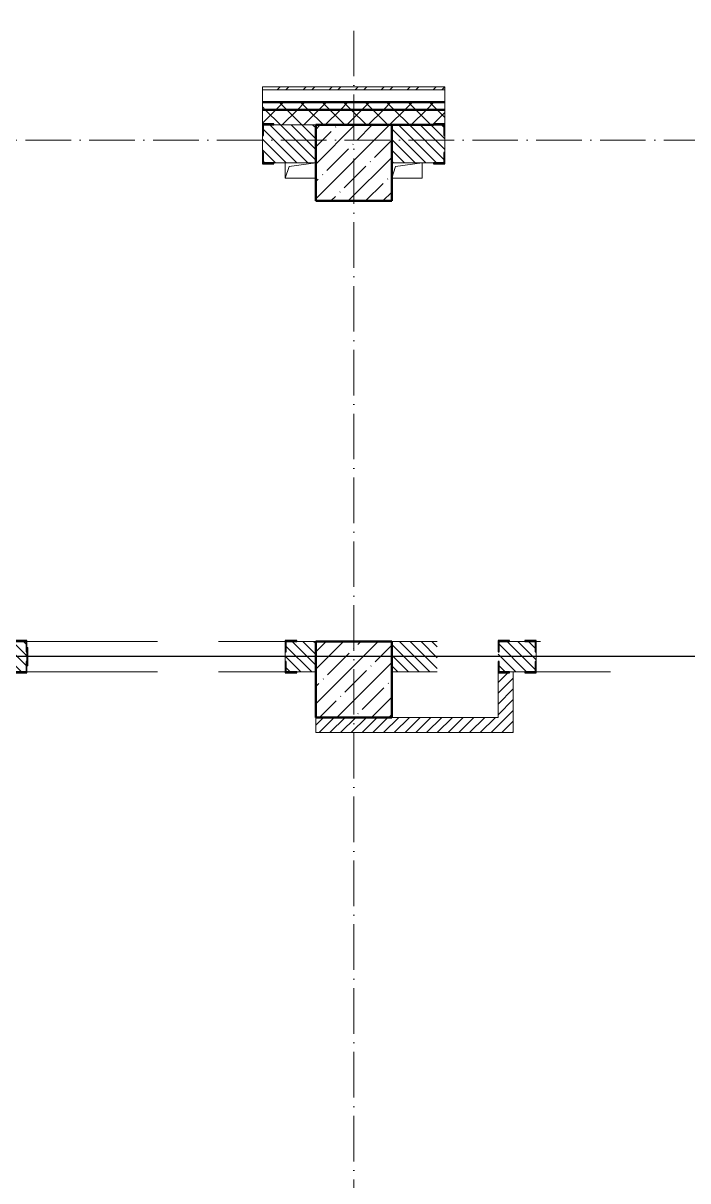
# Model space of a CAD drawing. Header units: millimetres. Extents: x -135211 to 49383, y -8033 to 228499.
# Drawn here: x -87517 to -83144, y 130463 to 138083 of the extents above; entities that cross this region are included whole.
import ezdxf

# ---------------------------------------------------------------- set-up
doc = ezdxf.new("R2010")
doc.units = ezdxf.units.MM
doc.linetypes.add('50_200_ШТРИХ_1Т_ш5_п1_п1_', pattern=[700, 500, -100, 0, -100])
for name, color, linetype, lineweight in [('A-GENM-____-MCUT', 7, 'Continuous', 25), ('A-GENM-____-OTLN', 7, 'Continuous', 9), ('A-GENM-____-OTLN-1', 7, 'Continuous', 25), ('A-WALL-____-MCUT-2', 7, 'Continuous', 50), ('A-WALL-____-MCUT-3', 7, 'Continuous', 9), ('A-WALL-____-PATT-1', 7, 'Continuous', 9), ('A-WALL-FNSH-MCUT-1', 7, 'Continuous', 9), ('I-WALL-____-OTLN', 7, 'Continuous', 9), ('S-COLS-____-MCUT', 7, 'Continuous', 50), ('S-COLS-____-OTLN', 7, 'Continuous', 9), ('S-GRID-____-OTLN-1', 7, '50_200_ШТРИХ_1Т_ш5_п1_п1_', 9)]:
    doc.layers.add(name, color=color, linetype=linetype, lineweight=lineweight)
pattern_1 = [(45, (-129942.25, 127932.03), (-70.71068, 70.71068), []), (135, (-129942.25, 127932.03), (-70.71068, -70.71068), [])]
pattern_2 = [(135, (-129942.255, 127932.027), (-35.35534, -35.35534), [])]
pattern_3 = [(45, (-129942.255, 127932.027), (-35.35534, 35.35534), [])]

# ---------------------------------------------------------------- blocks, each defined once
blk = doc.blocks.new('BSC_Колонна _Прямоугольная - 500х500-V109-АР1_План отверстий 3 этажа в осях 1-64_А-ГГ')
at = {"layer": 'S-COLS-____-OTLN'}
h = blk.add_hatch(dxfattribs=at)
h.set_pattern_fill('FP_132', color=256, style=0, pattern_type=2)
h.set_pattern_definition([(45, (-44600, -5831.04), (-114.04925, 114.04925), []), (45, (-44485.95, -5831.04), (-114.04925, 114.04925), [201.613, -40.323, 3.353, -36.97])])
h.paths.add_polyline_path([(-250, -250), (250, -250), (250, 250), (-250, 250)], flags=0)
at = {"layer": 'S-COLS-____-MCUT'}
for p, q in [((250, 250), (-250, 250)), ((-250, 250), (-250, -250)), ((250, -250), (250, 250)), ((-250, -250), (250, -250))]:
    blk.add_line(p, q, dxfattribs=at)
blk = doc.blocks.new('Фахверк_СКБ_Уголок - 250_2700-27497298-АР1_План отверстий 3 этажа в осях 1-64_А-ГГ')
at = {"layer": 'A-GENM-____-MCUT'}
for p, q in [((200, 181), (125, 181)), ((125, 181), (125, 106)), ((131, 106), (131, 175)), ((131, 175), (200, 175)), ((200, 175), (200, 181)), ((125, 106), (131, 106)), ((131, -6), (125, -6)), ((125, -6), (125, -81)), ((131, -75), (131, -6)), ((200, -75), (131, -75)), ((200, -81), (200, -75)), ((125, -81), (200, -81))]:
    blk.add_line(p, q, dxfattribs=at)
blk = doc.blocks.new('Фахверк_СКБ_Уголок - 200_3960_зеркало-28268689-АР1_План отверстий 3 этажа в осях 1-64_А-ГГ')
at = {"layer": 'A-GENM-____-MCUT'}
for p, q in [((200, 156), (125, 156)), ((125, 156), (125, 81)), ((200, 150), (200, 156)), ((125, 81), (131, 81)), ((131, 81), (131, 150)), ((131, 150), (200, 150)), ((131, 19), (125, 19)), ((125, 19), (125, -56)), ((131, -50), (131, 19)), ((125, -56), (200, -56)), ((200, -50), (131, -50)), ((200, -56), (200, -50))]:
    blk.add_line(p, q, dxfattribs=at)
blk = doc.blocks.new('154_Стойка_СКБ_Уголок - СМ-2480_200-28346303-АР1_План отверстий 3 этажа в осях 1-64_А-ГГ')
at = {"layer": 'A-GENM-____-MCUT'}
for p, q in [((125, 156), (125, 81)), ((200, 156), (125, 156)), ((200, 150), (200, 156)), ((125, 81), (131, 81)), ((131, 81), (131, 150)), ((131, 150), (200, 150)), ((131, 19), (125, 19)), ((125, 19), (125, -56)), ((131, -50), (131, 19)), ((125, -56), (200, -56)), ((200, -50), (131, -50)), ((200, -56), (200, -50))]:
    blk.add_line(p, q, dxfattribs=at)
blk = doc.blocks.new('Стойка_Влож_Полоса боковая - Полоса-28213942-АР1_План отверстий 3 этажа в осях 1-64_А-ГГ')
at = {"layer": 'A-GENM-____-OTLN'}
for p, q in [((-5, 60), (0, 60)), ((-5, -60), (-5, 60)), ((0, 31), (0, -31)), ((0, -60), (-5, -60))]:
    blk.add_line(p, q, dxfattribs=at)
blk = doc.blocks.new('Фахверк_СКБ_Уголок - 200_3960-28268576-АР1_План отверстий 3 этажа в осях 1-64_А-ГГ')
at = {"layer": 'A-GENM-____-MCUT'}
for p, q in [((200, 156), (125, 156)), ((125, 156), (125, 81)), ((200, 150), (200, 156)), ((125, 81), (131, 81)), ((131, 81), (131, 150)), ((131, 150), (200, 150)), ((131, 19), (125, 19)), ((125, 19), (125, -56)), ((131, -50), (131, 19)), ((125, -56), (200, -56)), ((200, -50), (131, -50)), ((200, -56), (200, -50))]:
    blk.add_line(p, q, dxfattribs=at)
blk = doc.blocks.new('AR_Отверстие прямоугольное _в плите_ - AR_Отверстие прямоугольное _в плите_-V180-АР1_План отверстий 3 этажа в осях 1-64_А-ГГ')
at = {"layer": 'A-GENM-____-OTLN'}
for p, q in [((-100, 50), (-100, -50)), ((-100, -50), (-75, 25)), ((-75, 25), (100, 50)), ((-100, -50), (100, -50))]:
    blk.add_line(p, q, dxfattribs=at)
blk = doc.blocks.new('AR_Отверстие прямоугольное _в плите_ - AR_Отверстие прямоугольное _в плите_-V181-АР1_План отверстий 3 этажа в осях 1-64_А-ГГ')
at = {"layer": 'A-GENM-____-OTLN'}
for p, q in [((-100, -50), (-75, 25)), ((-75, 25), (100, 50)), ((100, -50), (100, 50)), ((-100, -50), (100, -50))]:
    blk.add_line(p, q, dxfattribs=at)

msp = doc.modelspace()

# ---------------------------------------------------------------- hatches: boundary and pattern name
at = {"layer": 'A-WALL-____-PATT-1'}
h = msp.add_hatch(dxfattribs=at)
h.set_pattern_fill('FP_3', color=256, style=0, pattern_type=2)
h.set_pattern_definition([(45, (-129942.25, 127932.03), (-85.53659, 85.53659), []), (45, (-129885.23, 127932.03), (-85.53659, 85.53659), [])])
h.paths.add_polyline_path([(-58077.3, 137643.1), (-58077.3, 137663.1), (-61942.3, 137663.1), (-61942.3, 137643.1), (-59257.4, 137643.1)], flags=0)
h.paths.add_polyline_path([(-69862.1, 137643.1), (-69742.3, 137643.1), (-69742.3, 137663.1), (-70942.3, 137663.1), (-70942.3, 137643.1)], flags=0)
h.paths.add_polyline_path([(-73397.1, 137643.1), (-72742.3, 137643.1), (-72742.3, 137663.1), (-73942.3, 137663.1), (-73942.3, 137643.1)], flags=0)
h.paths.add_polyline_path([(-75742.3, 137643.1), (-75742.3, 137663.1), (-76942.3, 137663.1), (-76942.3, 137643.1), (-76932, 137643.1)], flags=0)
h.paths.add_polyline_path([(-78742.3, 137643.1), (-78742.3, 137663.1), (-79942.3, 137663.1), (-79942.3, 137643.1)], flags=0)
h.paths.add_polyline_path([(-82942.3, 137643.1), (-81742.3, 137643.1), (-81742.3, 137663.1), (-82942.3, 137663.1)], flags=0)
h.paths.add_polyline_path([(-84742.3, 137643.1), (-84742.3, 137663.1), (-85942.3, 137663.1), (-85942.3, 137643.1), (-85769.3, 137643.1)], flags=0)
h.paths.add_polyline_path([(-88942.3, 137643.1), (-87742.3, 137643.1), (-87742.3, 137663.1), (-88942.3, 137663.1)], flags=0)
h.paths.add_polyline_path([(-90742.3, 137643.1), (-90742.3, 137663.1), (-91607.3, 137663.1), (-91607.3, 137643.1), (-91071.7, 137643.1)], flags=0)
h = msp.add_hatch(dxfattribs=at)
h.set_pattern_fill('FP_1', color=256, style=0, pattern_type=2)
h.set_pattern_definition(pattern_1)
h.paths.add_polyline_path([(-55592.3, 137513.1), (-55592.3, 137563.1), (-61942.3, 137563.1), (-61942.3, 137513.1), (-55722.4, 137513.1)], flags=0)
h.paths.add_polyline_path([(-69862.1, 137513.1), (-69742.3, 137513.1), (-69742.3, 137563.1), (-70942.3, 137563.1), (-70942.3, 137513.1)], flags=0)
h.paths.add_polyline_path([(-72742.3, 137513.1), (-72742.3, 137563.1), (-73942.3, 137563.1), (-73942.3, 137513.1), (-73397.1, 137513.1)], flags=0)
h.paths.add_polyline_path([(-75742.3, 137513.1), (-75742.3, 137563.1), (-76942.3, 137563.1), (-76942.3, 137513.1), (-76932, 137513.1)], flags=0)
h.paths.add_polyline_path([(-78742.3, 137513.1), (-78742.3, 137563.1), (-79942.3, 137563.1), (-79942.3, 137513.1)], flags=0)
h.paths.add_polyline_path([(-82942.3, 137513.1), (-81742.3, 137513.1), (-81742.3, 137563.1), (-82942.3, 137563.1)], flags=0)
h.paths.add_polyline_path([(-84742.3, 137513.1), (-84742.3, 137563.1), (-85942.3, 137563.1), (-85942.3, 137513.1), (-85769.3, 137513.1)], flags=0)
h.paths.add_polyline_path([(-87742.3, 137513.1), (-87742.3, 137563.1), (-88942.3, 137563.1), (-88942.3, 137513.1)], flags=0)
h.paths.add_polyline_path([(-91071.7, 137513.1), (-90742.3, 137513.1), (-90742.3, 137563.1), (-92142.3, 137563.1), (-92142.3, 137513.1)], flags=0)
h.paths.add_polyline_path([(-95142.3, 137513.1), (-93942.3, 137513.1), (-93942.3, 137563.1), (-95142.3, 137563.1)], flags=0)
h.paths.add_polyline_path([(-96942.3, 137513.1), (-96942.3, 137563.1), (-98142.3, 137563.1), (-98141.6, 137513.1)], flags=0)
h.paths.add_polyline_path([(-99942.3, 137513.1), (-99942.3, 137563.1), (-101142.3, 137563.1), (-101142.3, 137513.1)], flags=0)
h.paths.add_polyline_path([(-102942.3, 137513.1), (-102942.3, 137563.1), (-106112.3, 137563.1), (-106112.3, 137513.1), (-105211.4, 137513.1)], flags=0)
h = msp.add_hatch(dxfattribs=at)
h.set_pattern_fill('FP_1', color=256, style=0, pattern_type=2)
h.set_pattern_definition(pattern_1)
h.paths.add_polyline_path([(-55592.3, 137413.1), (-55592.3, 137513.1), (-61942.3, 137513.1), (-61942.3, 137419.1), (-61867.3, 137419.1), (-61867.3, 137413.1), (-55722.4, 137413.1)], flags=0)
h.paths.add_polyline_path([(-69862.1, 137413.1), (-69817.3, 137413.1), (-69817.3, 137419.1), (-69742.3, 137419.1), (-69742.3, 137513.1), (-70942.3, 137513.1), (-70942.3, 137419.1), (-70867.3, 137419.1), (-70867.3, 137413.1), (-70092.3, 137413.1)], flags=0)
h.paths.add_polyline_path([(-72817.3, 137413.1), (-72817.3, 137419.1), (-72742.3, 137419.1), (-72742.3, 137513.1), (-73942.3, 137513.1), (-73942.3, 137419.1), (-73867.3, 137419.1), (-73867.3, 137413.1), (-73397.1, 137413.1)], flags=0)
h.paths.add_polyline_path([(-75817.3, 137413.1), (-75817.3, 137419.1), (-75742.3, 137419.1), (-75742.3, 137513.1), (-76942.3, 137513.1), (-76942.3, 137419.1), (-76867.3, 137419.1), (-76867.3, 137413.1), (-76092.3, 137413.1)], flags=0)
h.paths.add_polyline_path([(-78817.3, 137413.1), (-78817.3, 137419.1), (-78742.3, 137419.1), (-78742.3, 137513.1), (-79942.3, 137513.1), (-79942.3, 137419.1), (-79867.3, 137419.1), (-79867.3, 137413.1), (-79592.3, 137413.1)], flags=0)
h.paths.add_polyline_path([(-81817.3, 137413.1), (-81817.3, 137419.1), (-81742.3, 137419.1), (-81742.3, 137513.1), (-82942.3, 137513.1), (-82942.3, 137419.1), (-82867.3, 137419.1), (-82867.3, 137413.1), (-82234.4, 137413.1)], flags=0)
h.paths.add_polyline_path([(-85867.3, 137413.1), (-84817.3, 137413.1), (-84817.3, 137419.1), (-84742.3, 137419.1), (-84742.3, 137513.1), (-85942.3, 137513.1), (-85942.3, 137419.1), (-85867.3, 137419.1)], flags=0)
h.paths.add_polyline_path([(-88592.3, 137413.1), (-87817.3, 137413.1), (-87817.3, 137419.1), (-87742.3, 137419.1), (-87742.3, 137513.1), (-88942.3, 137513.1), (-88942.3, 137419.1), (-88867.3, 137419.1), (-88867.3, 137413.1)], flags=0)
h.paths.add_polyline_path([(-91071.7, 137413.1), (-90817.3, 137413.1), (-90817.3, 137419.1), (-90742.3, 137419.1), (-90742.3, 137513.1), (-92142.3, 137513.1), (-92142.3, 137413.1), (-91092.3, 137413.1)], flags=0)
h.paths.add_polyline_path([(-94606.6, 137413.1), (-94017.3, 137413.1), (-94017.3, 137419.1), (-93942.3, 137419.1), (-93942.3, 137513.1), (-95142.3, 137513.1), (-95142.3, 137413.1), (-94642.3, 137413.1)], flags=0)
h.paths.add_polyline_path([(-97017.3, 137413.1), (-97017.3, 137419.1), (-96942.3, 137419.1), (-96942.3, 137513.1), (-98142.3, 137513.1), (-98141.6, 137419.1), (-98067.3, 137419.1), (-98067.3, 137413.1)], flags=0)
h.paths.add_polyline_path([(-100017.3, 137413.1), (-100017.3, 137419.1), (-99942.3, 137419.1), (-99942.3, 137513.1), (-101142.3, 137513.1), (-101142.3, 137413.1), (-100642.3, 137413.1)], flags=0)
h.paths.add_polyline_path([(-103017.3, 137413.1), (-103017.3, 137419.1), (-102942.3, 137419.1), (-102942.3, 137513.1), (-106112.3, 137513.1), (-106112.3, 137413.1), (-103642.3, 137413.1)], flags=0)
h = msp.add_hatch(dxfattribs=at)
h.set_pattern_fill('FP_6', color=256, style=0, pattern_type=2)
h.set_pattern_definition(pattern_2)
h.paths.add_polyline_path([(-87748.3, 137163.1), (-87748.3, 137232.1), (-87742.3, 137232.1), (-87742.3, 137344.1), (-87748.3, 137344.1), (-87748.3, 137413.1), (-88092.3, 137413.1), (-88092.3, 137163.1), (-87817.3, 137163.1)], flags=0)
h.paths.add_polyline_path([(-85769.3, 137163.1), (-85592.3, 137163.1), (-85592.3, 137413.1), (-85936.3, 137413.1), (-85936.3, 137344.1), (-85942.3, 137344.1), (-85942.3, 137232.1), (-85936.3, 137232.1), (-85936.3, 137163.1), (-85867.3, 137163.1)], flags=0)
h = msp.add_hatch(dxfattribs=at)
h.set_pattern_fill('FP_6', color=256, style=0, pattern_type=2)
h.set_pattern_definition(pattern_2)
h.paths.add_polyline_path([(-79592.3, 137163.1), (-79592.3, 137413.1), (-79936.3, 137413.1), (-79936.3, 137344.1), (-79942.3, 137344.1), (-79942.3, 137232.1), (-79936.3, 137232.1), (-79936.3, 137163.1), (-79867.3, 137163.1)], flags=0)
h.paths.add_polyline_path([(-82936.3, 137163.1), (-81748.3, 137163.1), (-81748.3, 137232.1), (-81742.3, 137232.1), (-81742.3, 137344.1), (-81748.3, 137344.1), (-81748.3, 137413.1), (-82936.3, 137413.1), (-82936.3, 137344.1), (-82942.3, 137344.1), (-82942.3, 137232.1), (-82936.3, 137232.1), (-82936.3, 137164.3)], flags=0)
h.paths.add_polyline_path([(-85092.3, 137163.1), (-84748.3, 137163.1), (-84748.3, 137232.1), (-84742.3, 137232.1), (-84742.3, 137344.1), (-84748.3, 137344.1), (-84748.3, 137413.1), (-85092.3, 137413.1), (-85092.3, 137266.4)], flags=0)
h = msp.add_hatch(dxfattribs=at)
h.set_pattern_fill('FP_6', color=256, style=0, pattern_type=2)
h.set_pattern_definition(pattern_2)
h.paths.add_polyline_path([(-85769.3, 133813.1), (-85592.3, 133813.1), (-85592.3, 134013.1), (-85786.3, 134013.1), (-85786.3, 133944.1), (-85792.3, 133944.1), (-85792.3, 133882.1), (-85786.3, 133882.1), (-85786.3, 133813.1)], flags=0)
h.paths.add_polyline_path([(-87498.3, 133813.1), (-87498.3, 133882.1), (-87492.3, 133882.1), (-87492.3, 133944.1), (-87498.3, 133944.1), (-87498.3, 134013.1), (-88092.3, 134013.1), (-88092.3, 133813.1), (-87536.8, 133813.1)], flags=0)
h = msp.add_hatch(dxfattribs=at)
h.set_pattern_fill('FP_6', color=256, style=0, pattern_type=2)
h.set_pattern_definition(pattern_2)
h.paths.add_polyline_path([(-79592.3, 133813.1), (-79592.3, 134013.1), (-82336.3, 134013.1), (-82336.3, 133944.1), (-82342.3, 133944.1), (-82342.3, 133882.1), (-82336.3, 133882.1), (-82336.3, 133813.1), (-80466.9, 133813.1)], flags=0)
h.paths.add_polyline_path([(-84148.3, 133813.1), (-84148.3, 133882.1), (-84142.3, 133882.1), (-84142.3, 133944.1), (-84148.3, 133944.1), (-84148.3, 134013.1), (-84386.3, 134013.1), (-84386.3, 133944.1), (-84392.3, 133944.1), (-84392.3, 133882.1), (-84386.3, 133882.1), (-84386.3, 133813.1), (-84217.3, 133813.1)], flags=0)
h.paths.add_polyline_path([(-85092.3, 133813.1), (-84792.3, 133813.1), (-84792.3, 134013.1), (-85092.3, 134013.1)], flags=0)
h = msp.add_hatch(dxfattribs=at)
h.set_pattern_fill('FP_5', color=256, style=0, pattern_type=2)
h.set_pattern_definition(pattern_3)
h.paths.add_polyline_path([(-84317.3, 133513.1), (-84292.3, 133513.1), (-84292.3, 133813.1), (-84317.3, 133813.1), (-84317.3, 133807.1), (-84392.3, 133807.1), (-84392.3, 133513.1), (-84386.3, 133513.1)], flags=0)
h = msp.add_hatch(dxfattribs=at)
h.set_pattern_fill('FP_5', color=256, style=0, pattern_type=2)
h.set_pattern_definition(pattern_3)
h.paths.add_polyline_path([(-85592.3, 133413.1), (-84292.3, 133413.1), (-84292.3, 133513.1), (-85592.3, 133513.1)], flags=0)
at = {"layer": 'S-COLS-____-OTLN'}
h = msp.add_hatch(dxfattribs=at)
h.set_pattern_fill('FP_38', color=256, style=0, pattern_type=2)
h.set_pattern_definition([(45, (-129942.25, 127932.03), (-114.04925, 114.04925), []), (45, (-129828.2, 127932.03), (-114.04925, 114.04925), [201.612, -40.322, 3.353, -36.97])])
h.paths.add_polyline_path([(-85592.3, 136913.1), (-85092.3, 136913.1), (-85092.3, 137413.1), (-85592.3, 137413.1), (-85592.3, 137266.4)], flags=0)

# ---------------------------------------------------------------- linework, layer by layer
at = {"color": 251, "ltscale": 0.6, "true_color": 0x636466}
msp.add_line((-39623.5, 133913.1), (-134611, 133913.1), dxfattribs=at)
at = {"layer": 'A-WALL-____-MCUT-2'}
for p, q in [((-84742.3, 137563.1), (-85942.3, 137563.1)), ((-84742.3, 137513.1), (-85942.3, 137513.1)), ((-85092.3, 137413.1), (-84817.3, 137413.1))]:
    msp.add_line(p, q, dxfattribs=at)
at = {"layer": 'A-WALL-____-MCUT-3'}
for p, q in [((-84742.3, 137643.1), (-85942.3, 137643.1)), ((-85942.3, 137643.1), (-85942.3, 137419.1)), ((-84742.3, 137419.1), (-84742.3, 137643.1)), ((-85092.3, 137413.1), (-85867.3, 137413.1)), ((-85592.3, 137163.1), (-85592.3, 137413.1)), ((-85092.3, 137413.1), (-85092.3, 137163.1)), ((-85942.3, 137344.1), (-85942.3, 137232.1)), ((-84742.3, 137232.1), (-84742.3, 137344.1)), ((-85867.3, 137163.1), (-85592.3, 137163.1)), ((-85092.3, 137163.1), (-84817.3, 137163.1)), ((-85592.3, 134013.1), (-85717.3, 134013.1)), ((-84792.3, 134013.1), (-85092.3, 134013.1)), ((-84217.3, 134013.1), (-84317.3, 134013.1)), ((-85792.3, 133944.1), (-85792.3, 133882.1)), ((-84142.3, 133882.1), (-84142.3, 133944.1)), ((-85717.3, 133813.1), (-85592.3, 133813.1)), ((-85092.3, 133813.1), (-84792.3, 133813.1)), ((-84317.3, 133813.1), (-84217.3, 133813.1))]:
    msp.add_line(p, q, dxfattribs=at)
at = {"layer": 'A-WALL-FNSH-MCUT-1'}
for p, q in [((-84742.3, 137663.1), (-85942.3, 137663.1)), ((-85942.3, 137663.1), (-85942.3, 137643.1)), ((-85942.3, 137643.1), (-85942.3, 137643.1)), ((-84742.3, 137643.1), (-84742.3, 137663.1)), ((-84392.3, 133807.1), (-84392.3, 133513.1)), ((-84292.3, 133413.1), (-84292.3, 133813.1)), ((-85592.3, 133513.1), (-85592.3, 133413.1)), ((-84392.3, 133513.1), (-85092.3, 133513.1)), ((-85592.3, 133413.1), (-84292.3, 133413.1))]:
    msp.add_line(p, q, dxfattribs=at)
at = {"layer": 'I-WALL-____-OTLN'}
for p, q in [((-87492.3, 134013.1), (-86632.3, 134013.1)), ((-86232.3, 134013.1), (-85792.3, 134013.1)), ((-84142.3, 134013.1), (-84112.3, 134013.1)), ((-86632.3, 133813.1), (-87492.3, 133813.1)), ((-85792.3, 133813.1), (-86232.3, 133813.1)), ((-83652.3, 133813.1), (-84142.3, 133813.1))]:
    msp.add_line(p, q, dxfattribs=at)
at = {"layer": 'S-COLS-____-MCUT'}
for p, q in [((-85092.3, 137413.1), (-85592.3, 137413.1)), ((-85592.3, 137413.1), (-85592.3, 136913.1)), ((-85092.3, 136913.1), (-85092.3, 137413.1)), ((-85592.3, 136913.1), (-85092.3, 136913.1))]:
    msp.add_line(p, q, dxfattribs=at)
at = {"layer": 'S-GRID-____-OTLN-1', "color": 251, "ltscale": 0.6, "true_color": 0x636466}
for p, q in [((-85342.3, 123449.4), (-85342.3, 138082.6)), ((-25867.8, 137313.1), (-134372.1, 137313.1))]:
    msp.add_line(p, q, dxfattribs=at)

# ---------------------------------------------------------------- block references
at = {"layer": 'A-GENM-____-OTLN'}
for name, p in [('AR_Отверстие прямоугольное _в плите_ - AR_Отверстие прямоугольное _в плите_-V180-АР1_План отверстий 3 этажа в осях 1-64_А-ГГ', (-85692.3, 137113.1)), ('AR_Отверстие прямоугольное _в плите_ - AR_Отверстие прямоугольное _в плите_-V181-АР1_План отверстий 3 этажа в осях 1-64_А-ГГ', (-84992.3, 137113.1))]:
    msp.add_blockref(name, p, dxfattribs=at)
at = {"layer": 'A-GENM-____-OTLN', "rotation": 180}
msp.add_blockref('Стойка_Влож_Полоса боковая - Полоса-28213942-АР1_План отверстий 3 этажа в осях 1-64_А-ГГ', (-87492.3, 133913.1), dxfattribs=at)
at = {"layer": 'A-GENM-____-OTLN-1'}
for name, p in [('Фахверк_СКБ_Уголок - 250_2700-27497298-АР1_План отверстий 3 этажа в осях 1-64_А-ГГ', (-86067.3, 137238.1)), ('Фахверк_СКБ_Уголок - 200_3960_зеркало-28268689-АР1_План отверстий 3 этажа в осях 1-64_А-ГГ', (-85917.3, 133863.1)), ('Фахверк_СКБ_Уголок - 200_3960_зеркало-28268689-АР1_План отверстий 3 этажа в осях 1-64_А-ГГ', (-84517.3, 133863.1))]:
    msp.add_blockref(name, p, dxfattribs=at)
at = {"layer": 'A-GENM-____-OTLN-1', "rotation": 180}
for name, p in [('Фахверк_СКБ_Уголок - 250_2700-27497298-АР1_План отверстий 3 этажа в осях 1-64_А-ГГ', (-84617.3, 137338.1)), ('154_Стойка_СКБ_Уголок - СМ-2480_200-28346303-АР1_План отверстий 3 этажа в осях 1-64_А-ГГ', (-87367.3, 133963.1)), ('Фахверк_СКБ_Уголок - 200_3960-28268576-АР1_План отверстий 3 этажа в осях 1-64_А-ГГ', (-84017.3, 133963.1))]:
    msp.add_blockref(name, p, dxfattribs=at)
at = {"layer": 'S-COLS-____-OTLN'}
msp.add_blockref('BSC_Колонна _Прямоугольная - 500х500-V109-АР1_План отверстий 3 этажа в осях 1-64_А-ГГ', (-85342.3, 133763.1), dxfattribs=at)

doc.saveas('drawing.dxf')
